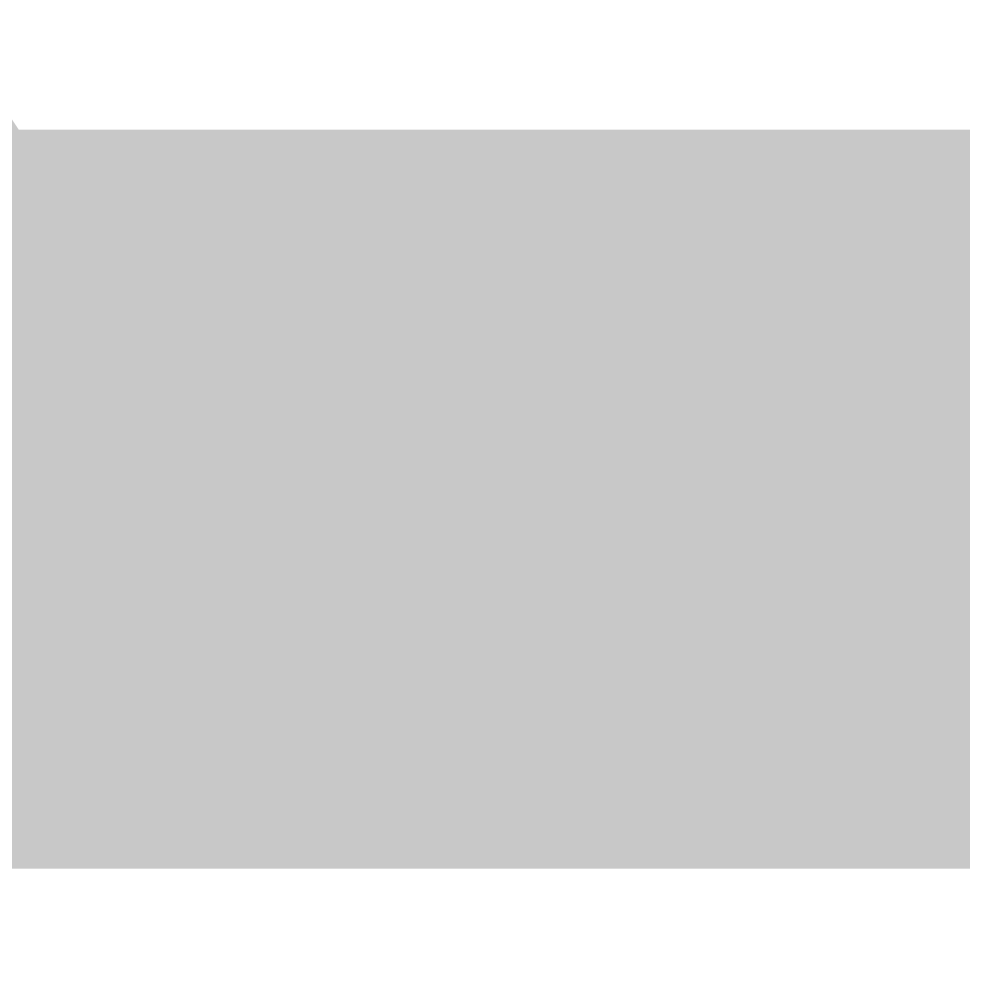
# Model space of a CAD drawing. Header units: inches. Extents: x 0 to 841, y 0 to 594.
# Drawn here: x 345.848 to 346.806, y 254.515 to 255.477 of the extents above; entities that cross this region are included whole.
import ezdxf

# ---------------------------------------------------------------- set-up
doc = ezdxf.new("R2010")
doc.units = ezdxf.units.IN
doc.layers.add('Sheet', color=255, linetype='Continuous')

msp = doc.modelspace()

# ---------------------------------------------------------------- linework, layer by layer
at = {"layer": 'Sheet'}
for points in [[(345.69304, 255.32702, 0.29972, 0.29972, 0), (345.7155, 255.29333, 0.29972, 0.29972, 0), (345.72673, 255.25964, 0.29972, 0.29972, 0), (345.73796, 255.21472, 0.29972, 0.29972, 0), (345.74919, 255.18103, 0.29972, 0.29972, 0), (345.76041, 255.14735, 0.29972, 0.29972, 0), (345.76041, 255.10243, 0.29972, 0.29972, 0), (345.77164, 255.06874, 0.29972, 0.29972, 0), (345.77164, 255.03505, 0.29972, 0.29972, 0), (345.77164, 254.99013, 0.29972, 0.29972, 0)], [(345.69304, 255.32702, 0.29972, 0.29972, 0), (345.7155, 255.29333, 0.29972, 0.29972, 0), (345.72673, 255.25964, 0.29972, 0.29972, 0), (345.73796, 255.21472, 0.29972, 0.29972, 0), (345.74919, 255.18103, 0.29972, 0.29972, 0), (345.76041, 255.14735, 0.29972, 0.29972, 0), (345.76041, 255.10243, 0.29972, 0.29972, 0), (345.77164, 255.06874, 0.29972, 0.29972, 0), (345.77164, 255.03505, 0.29972, 0.29972, 0), (345.77164, 254.99013, 0.29972, 0.29972, 0)], [(345.00808, 254.99013, 0.7493, 0.7493, 0), (350.00494, 254.99013, 0.7493, 0.7493, 0)], [(345.77164, 254.99013, 0.29972, 0.29972, 0), (345.77164, 254.95644, 0.29972, 0.29972, 0), (345.77164, 254.91152, 0.29972, 0.29972, 0), (345.76041, 254.87784, 0.29972, 0.29972, 0), (345.76041, 254.83292, 0.29972, 0.29972, 0), (345.74919, 254.79923, 0.29972, 0.29972, 0), (345.73796, 254.76554, 0.29972, 0.29972, 0), (345.72673, 254.73185, 0.29972, 0.29972, 0), (345.7155, 254.69816, 0.29972, 0.29972, 0), (345.69304, 254.66447, 0.29972, 0.29972, 0)], [(345.77164, 254.99013, 0.29972, 0.29972, 0), (345.77164, 254.95644, 0.29972, 0.29972, 0), (345.77164, 254.91152, 0.29972, 0.29972, 0), (345.76041, 254.87784, 0.29972, 0.29972, 0), (345.76041, 254.83292, 0.29972, 0.29972, 0), (345.74919, 254.79923, 0.29972, 0.29972, 0), (345.73796, 254.76554, 0.29972, 0.29972, 0), (345.72673, 254.73185, 0.29972, 0.29972, 0), (345.7155, 254.69816, 0.29972, 0.29972, 0), (345.69304, 254.66447, 0.29972, 0.29972, 0)], [(345.77164, 254.99013, 0.29972, 0.29972, 0), (345.77164, 254.99013, 0.29972, 0.29972, 0), (345.77164, 254.99013, 0.29972, 0.29972, 0), (345.77164, 254.99013, 0.29972, 0.29972, 0), (345.77164, 254.99013, 0.29972, 0.29972, 0), (345.77164, 254.99013, 0.29972, 0.29972, 0), (345.77164, 254.99013, 0.29972, 0.29972, 0), (345.77164, 254.99013, 0.29972, 0.29972, 0), (345.77164, 254.99013, 0.29972, 0.29972, 0), (345.77164, 254.99013, 0.29972, 0.29972, 0), (345.77164, 254.99013, 0.29972, 0.29972, 0), (345.77164, 254.99013, 0.29972, 0.29972, 0), (345.77164, 254.99013, 0.29972, 0.29972, 0), (345.77164, 254.99013, 0.29972, 0.29972, 0), (345.77164, 254.99013, 0.29972, 0.29972, 0), (345.77164, 254.99013, 0.29972, 0.29972, 0), (345.77164, 254.99013, 0.29972, 0.29972, 0), (345.77164, 254.99013, 0.29972, 0.29972, 0), (345.77164, 254.99013, 0.29972, 0.29972, 0), (345.77164, 254.99013, 0.29972, 0.29972, 0), (345.77164, 254.99013, 0.29972, 0.29972, 0), (345.77164, 254.99013, 0.29972, 0.29972, 0), (345.77164, 254.99013, 0.29972, 0.29972, 0), (345.77164, 254.99013, 0.29972, 0.29972, 0), (345.77164, 254.99013, 0.29972, 0.29972, 0), (345.77164, 254.99013, 0.29972, 0.29972, 0), (345.77164, 254.99013, 0.29972, 0.29972, 0), (345.77164, 254.99013, 0.29972, 0.29972, 0), (345.77164, 254.99013, 0.29972, 0.29972, 0), (345.77164, 254.99013, 0.29972, 0.29972, 0), (345.77164, 254.99013, 0.29972, 0.29972, 0), (345.77164, 254.99013, 0.29972, 0.29972, 0), (345.77164, 254.99013, 0.29972, 0.29972, 0)], [(345.77164, 254.99013, 0.29972, 0.29972, 0), (345.77164, 254.99013, 0.29972, 0.29972, 0)], [(345.77164, 254.99013, 0.29972, 0.29972, 0), (345.77164, 254.99013, 0.29972, 0.29972, 0), (345.77164, 254.99013, 0.29972, 0.29972, 0), (345.77164, 254.99013, 0.29972, 0.29972, 0), (345.77164, 254.99013, 0.29972, 0.29972, 0), (345.77164, 254.99013, 0.29972, 0.29972, 0), (345.77164, 254.99013, 0.29972, 0.29972, 0), (345.77164, 254.99013, 0.29972, 0.29972, 0), (345.77164, 254.99013, 0.29972, 0.29972, 0), (345.77164, 254.99013, 0.29972, 0.29972, 0), (345.77164, 254.99013, 0.29972, 0.29972, 0), (345.77164, 254.99013, 0.29972, 0.29972, 0), (345.77164, 254.99013, 0.29972, 0.29972, 0), (345.77164, 254.99013, 0.29972, 0.29972, 0), (345.77164, 254.99013, 0.29972, 0.29972, 0), (345.77164, 254.99013, 0.29972, 0.29972, 0), (345.77164, 254.99013, 0.29972, 0.29972, 0), (345.77164, 254.99013, 0.29972, 0.29972, 0), (345.77164, 254.99013, 0.29972, 0.29972, 0), (345.77164, 254.99013, 0.29972, 0.29972, 0), (345.77164, 254.99013, 0.29972, 0.29972, 0), (345.77164, 254.99013, 0.29972, 0.29972, 0), (345.77164, 254.99013, 0.29972, 0.29972, 0), (345.77164, 254.99013, 0.29972, 0.29972, 0), (345.77164, 254.99013, 0.29972, 0.29972, 0), (345.77164, 254.99013, 0.29972, 0.29972, 0), (345.77164, 254.99013, 0.29972, 0.29972, 0), (345.77164, 254.99013, 0.29972, 0.29972, 0), (345.77164, 254.99013, 0.29972, 0.29972, 0), (345.77164, 254.99013, 0.29972, 0.29972, 0), (345.77164, 254.99013, 0.29972, 0.29972, 0), (345.77164, 254.99013, 0.29972, 0.29972, 0), (345.77164, 254.99013, 0.29972, 0.29972, 0)], [(345.77164, 254.99013, 0.29972, 0.29972, 0), (345.77164, 254.99013, 0.29972, 0.29972, 0)]]:
    msp.add_lwpolyline(points, format="xyseb", dxfattribs=at)

doc.saveas('drawing.dxf')
